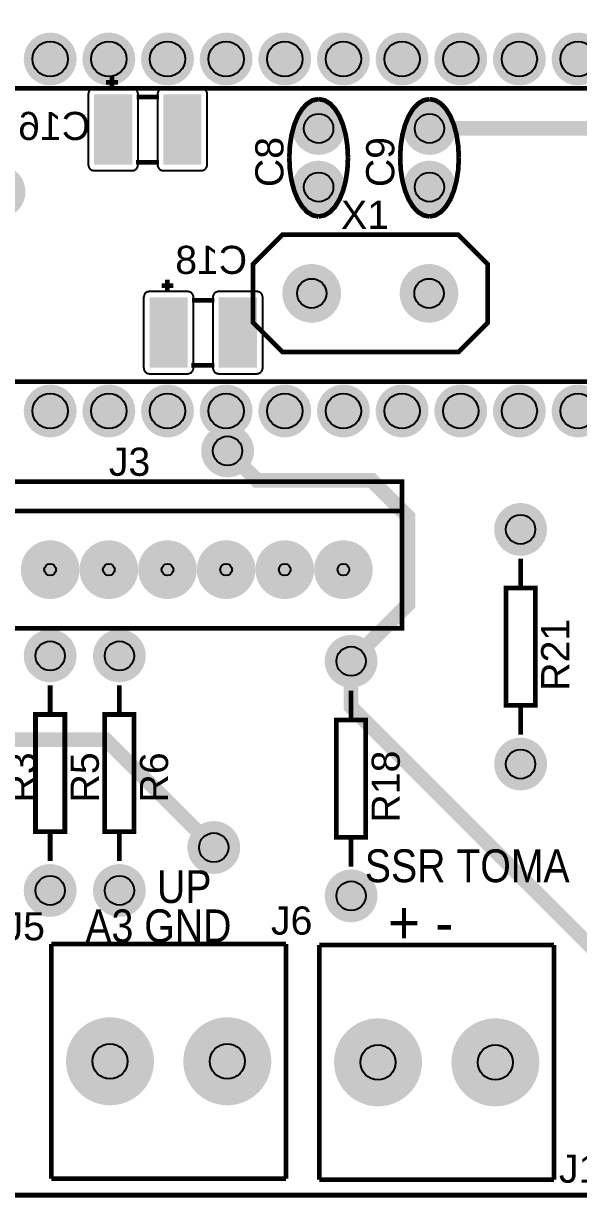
# Model space of a CAD drawing. Header units: inches. Extents: x -3.05 to 3.04, y -2.64 to 2.64.
# Drawn here: x -0.422 to 0.524, y -2.643 to -0.641 of the extents above; entities that cross this region are included whole.
import ezdxf

# ---------------------------------------------------------------- set-up
doc = ezdxf.new("R2010")
doc.units = ezdxf.units.IN
doc.layers.get('0').update_dxf_attribs({"linetype": 'CONTINUOUS'})

# ---------------------------------------------------------------- blocks, each defined once
blk = doc.blocks.new('RPAD')
blk.add_trace([(-0.5, -0.5), (-0.5, 0.5), (0.5, -0.5), (0.5, 0.5)])
blk = doc.blocks.new('EPAD')
at = {"const_width": 0.5}
blk.add_lwpolyline([(-0.25, 0, 1), (0.25, 0, 1)], format="xyb", close=True, dxfattribs=at)

msp = doc.modelspace()

# ---------------------------------------------------------------- linework, layer by layer
for points, const_width in [([(-2.883827, -2.638811), (3.031205, -2.638811), (3.031205, 2.638811), (-2.883827, 2.638811), (-2.883827, -2.638811)], 0.008), ([(-2.883827, -2.638811), (3.031205, -2.638811), (3.031205, 2.638811), (-2.883827, 2.638811), (-2.883827, -2.638811)], 0.008), ([(-2.883827, -2.638811), (3.031205, -2.638811), (3.031205, 2.638811), (-2.883827, 2.638811), (-2.883827, -2.638811)], 0.008), ([(1.271078, -0.53193), (0.982765, -0.820244), (0.269717, -0.820244)], 0.025), ([(-0.261543, -0.741819), (-0.281543, -0.741819)], 0.008), ([(-0.261543, -0.741819), (-0.281543, -0.741819)], 0.008), ([(-0.261543, -0.741819), (-0.281543, -0.741819)], 0.008), ([(-0.271543, -0.751819), (-0.271543, -0.731819)], 0.008), ([(-0.271543, -0.751819), (-0.271543, -0.731819)], 0.008), ([(-0.271543, -0.751819), (-0.271543, -0.731819)], 0.008), ([(-1.126953, -0.751842), (0.873047, -0.751842)], 0.008), ([(-1.126953, -0.751842), (0.873047, -0.751842)], 0.008), ([(-1.126953, -0.751842), (0.873047, -0.751842)], 0.008), ([(-0.191543, -0.766819), (-0.229543, -0.766819)], 0.008), ([(-0.191543, -0.766819), (-0.229543, -0.766819)], 0.008), ([(-0.191543, -0.766819), (-0.229543, -0.766819)], 0.008), ([(0.08074, -0.770244), (0.070553, -0.772244), (0.061115, -0.777994), (0.052615, -0.787119), (0.04524, -0.799244), (0.039178, -0.813994), (0.034615, -0.830994), (0.03174, -0.849869), (0.03074, -0.870244)], 0.008), ([(0.08074, -0.770244), (0.070553, -0.772244), (0.061115, -0.777994), (0.052615, -0.787119), (0.04524, -0.799244), (0.039178, -0.813994), (0.034615, -0.830994), (0.03174, -0.849869), (0.03074, -0.870244)], 0.008), ([(0.08074, -0.770244), (0.070553, -0.772244), (0.061115, -0.777994), (0.052615, -0.787119), (0.04524, -0.799244), (0.039178, -0.813994), (0.034615, -0.830994), (0.03174, -0.849869), (0.03074, -0.870244)], 0.008), ([(0.08074, -0.770244), (0.090928, -0.772244), (0.100365, -0.777994), (0.108865, -0.787119), (0.11624, -0.799244), (0.122303, -0.813994), (0.126865, -0.830994), (0.12974, -0.849869), (0.13074, -0.870244)], 0.008), ([(0.08074, -0.770244), (0.090928, -0.772244), (0.100365, -0.777994), (0.108865, -0.787119), (0.11624, -0.799244), (0.122303, -0.813994), (0.126865, -0.830994), (0.12974, -0.849869), (0.13074, -0.870244)], 0.008), ([(0.08074, -0.770244), (0.090928, -0.772244), (0.100365, -0.777994), (0.108865, -0.787119), (0.11624, -0.799244), (0.122303, -0.813994), (0.126865, -0.830994), (0.12974, -0.849869), (0.13074, -0.870244)], 0.008), ([(0.269717, -0.770244), (0.259529, -0.772244), (0.250091, -0.777994), (0.241591, -0.787119), (0.234217, -0.799244), (0.228154, -0.813994), (0.223591, -0.830994), (0.220717, -0.849869), (0.219717, -0.870244)], 0.008), ([(0.269717, -0.770244), (0.259529, -0.772244), (0.250091, -0.777994), (0.241591, -0.787119), (0.234217, -0.799244), (0.228154, -0.813994), (0.223591, -0.830994), (0.220717, -0.849869), (0.219717, -0.870244)], 0.008), ([(0.269717, -0.770244), (0.259529, -0.772244), (0.250091, -0.777994), (0.241591, -0.787119), (0.234217, -0.799244), (0.228154, -0.813994), (0.223591, -0.830994), (0.220717, -0.849869), (0.219717, -0.870244)], 0.008), ([(0.269717, -0.770244), (0.279904, -0.772244), (0.289342, -0.777994), (0.297842, -0.787119), (0.305217, -0.799244), (0.311279, -0.813994), (0.315842, -0.830994), (0.318717, -0.849869), (0.319717, -0.870244)], 0.008), ([(0.269717, -0.770244), (0.279904, -0.772244), (0.289342, -0.777994), (0.297842, -0.787119), (0.305217, -0.799244), (0.311279, -0.813994), (0.315842, -0.830994), (0.318717, -0.849869), (0.319717, -0.870244)], 0.008), ([(0.269717, -0.770244), (0.279904, -0.772244), (0.289342, -0.777994), (0.297842, -0.787119), (0.305217, -0.799244), (0.311279, -0.813994), (0.315842, -0.830994), (0.318717, -0.849869), (0.319717, -0.870244)], 0.008), ([(-0.191543, -0.877819), (-0.230543, -0.877819)], 0.008), ([(-0.191543, -0.877819), (-0.230543, -0.877819)], 0.008), ([(-0.191543, -0.877819), (-0.230543, -0.877819)], 0.008), ([(0.08074, -0.970244), (0.070553, -0.968244), (0.061115, -0.962494), (0.052615, -0.953369), (0.04524, -0.941244), (0.039178, -0.926494), (0.034615, -0.909494), (0.03174, -0.890619), (0.03074, -0.870244)], 0.008), ([(0.08074, -0.970244), (0.070553, -0.968244), (0.061115, -0.962494), (0.052615, -0.953369), (0.04524, -0.941244), (0.039178, -0.926494), (0.034615, -0.909494), (0.03174, -0.890619), (0.03074, -0.870244)], 0.008), ([(0.08074, -0.970244), (0.070553, -0.968244), (0.061115, -0.962494), (0.052615, -0.953369), (0.04524, -0.941244), (0.039178, -0.926494), (0.034615, -0.909494), (0.03174, -0.890619), (0.03074, -0.870244)], 0.008), ([(0.08074, -0.970244), (0.090928, -0.968244), (0.100365, -0.962494), (0.108865, -0.953369), (0.11624, -0.941244), (0.122303, -0.926494), (0.126865, -0.909494), (0.12974, -0.890619), (0.13074, -0.870244)], 0.008), ([(0.08074, -0.970244), (0.090928, -0.968244), (0.100365, -0.962494), (0.108865, -0.953369), (0.11624, -0.941244), (0.122303, -0.926494), (0.126865, -0.909494), (0.12974, -0.890619), (0.13074, -0.870244)], 0.008), ([(0.08074, -0.970244), (0.090928, -0.968244), (0.100365, -0.962494), (0.108865, -0.953369), (0.11624, -0.941244), (0.122303, -0.926494), (0.126865, -0.909494), (0.12974, -0.890619), (0.13074, -0.870244)], 0.008), ([(0.269717, -0.970244), (0.259529, -0.968244), (0.250091, -0.962494), (0.241591, -0.953369), (0.234217, -0.941244), (0.228154, -0.926494), (0.223591, -0.909494), (0.220717, -0.890619), (0.219717, -0.870244)], 0.008), ([(0.269717, -0.970244), (0.259529, -0.968244), (0.250091, -0.962494), (0.241591, -0.953369), (0.234217, -0.941244), (0.228154, -0.926494), (0.223591, -0.909494), (0.220717, -0.890619), (0.219717, -0.870244)], 0.008), ([(0.269717, -0.970244), (0.259529, -0.968244), (0.250091, -0.962494), (0.241591, -0.953369), (0.234217, -0.941244), (0.228154, -0.926494), (0.223591, -0.909494), (0.220717, -0.890619), (0.219717, -0.870244)], 0.008), ([(0.269717, -0.970244), (0.279904, -0.968244), (0.289342, -0.962494), (0.297842, -0.953369), (0.305217, -0.941244), (0.311279, -0.926494), (0.315842, -0.909494), (0.318717, -0.890619), (0.319717, -0.870244)], 0.008), ([(0.269717, -0.970244), (0.279904, -0.968244), (0.289342, -0.962494), (0.297842, -0.953369), (0.305217, -0.941244), (0.311279, -0.926494), (0.315842, -0.909494), (0.318717, -0.890619), (0.319717, -0.870244)], 0.008), ([(0.269717, -0.970244), (0.279904, -0.968244), (0.289342, -0.962494), (0.297842, -0.953369), (0.305217, -0.941244), (0.311279, -0.926494), (0.315842, -0.909494), (0.318717, -0.890619), (0.319717, -0.870244)], 0.008), ([(0.018929, -1.001346), (0.318929, -1.001346), (0.368929, -1.051346), (0.368929, -1.151346), (0.318929, -1.201346), (0.018929, -1.201346), (-0.031071, -1.151346), (-0.031071, -1.051346), (0.018929, -1.001346)], 0.008), ([(0.018929, -1.001346), (0.318929, -1.001346), (0.368929, -1.051346), (0.368929, -1.151346), (0.318929, -1.201346), (0.018929, -1.201346), (-0.031071, -1.151346), (-0.031071, -1.051346), (0.018929, -1.001346)], 0.008), ([(0.018929, -1.001346), (0.318929, -1.001346), (0.368929, -1.051346), (0.368929, -1.151346), (0.318929, -1.201346), (0.018929, -1.201346), (-0.031071, -1.151346), (-0.031071, -1.051346), (0.018929, -1.001346)], 0.008), ([(-0.177055, -1.098275), (-0.177055, -1.078275)], 0.008), ([(-0.177055, -1.098275), (-0.177055, -1.078275)], 0.008), ([(-0.177055, -1.098275), (-0.177055, -1.078275)], 0.008), ([(-0.167055, -1.088275), (-0.187055, -1.088275)], 0.008), ([(-0.167055, -1.088275), (-0.187055, -1.088275)], 0.008), ([(-0.167055, -1.088275), (-0.187055, -1.088275)], 0.008), ([(-0.097055, -1.113275), (-0.135055, -1.113275)], 0.008), ([(-0.097055, -1.113275), (-0.135055, -1.113275)], 0.008), ([(-0.097055, -1.113275), (-0.135055, -1.113275)], 0.008), ([(-0.097055, -1.224275), (-0.136055, -1.224275)], 0.008), ([(-0.097055, -1.224275), (-0.136055, -1.224275)], 0.008), ([(-0.097055, -1.224275), (-0.136055, -1.224275)], 0.008), ([(-1.126953, -1.251842), (0.873047, -1.251842)], 0.008), ([(-1.126953, -1.251842), (0.873047, -1.251842)], 0.008), ([(-1.126953, -1.251842), (0.873047, -1.251842)], 0.008), ([(-0.074481, -1.369933), (-0.024171, -1.420244), (0.171291, -1.420244), (0.232902, -1.481854), (0.232902, -1.631736), (0.13611, -1.728527)], 0.025), ([(-0.676953, -1.672401), (0.223047, -1.672401), (0.223047, -1.422401), (-0.676953, -1.422401), (-0.676953, -1.672401)], 0.008), ([(-0.676953, -1.672401), (0.223047, -1.672401), (0.223047, -1.422401), (-0.676953, -1.422401), (-0.676953, -1.672401)], 0.008), ([(-0.676953, -1.672401), (0.223047, -1.672401), (0.223047, -1.422401), (-0.676953, -1.422401), (-0.676953, -1.672401)], 0.008), ([(-0.737457, -1.436279), (-0.737457, -1.728226), (-0.603325, -1.862357), (-0.28177, -1.862357), (-0.098025, -2.046103)], 0.025), ([(-0.676953, -1.472401), (0.223047, -1.472401)], 0.008), ([(-0.676953, -1.472401), (0.223047, -1.472401)], 0.008), ([(-0.676953, -1.472401), (0.223047, -1.472401)], 0.008), ([(0.425047, -1.553842), (0.425047, -1.603842)], 0.008), ([(0.425047, -1.553842), (0.425047, -1.603842)], 0.008), ([(0.425047, -1.553842), (0.425047, -1.603842)], 0.008), ([(0.400047, -1.803842), (0.450047, -1.803842), (0.450047, -1.603842), (0.400047, -1.603842), (0.400047, -1.803842)], 0.008), ([(0.400047, -1.803842), (0.450047, -1.803842), (0.450047, -1.603842), (0.400047, -1.603842), (0.400047, -1.803842)], 0.008), ([(0.400047, -1.803842), (0.450047, -1.803842), (0.450047, -1.603842), (0.400047, -1.603842), (0.400047, -1.803842)], 0.008), ([(0.628047, -2.364842), (0.628047, -2.298259), (0.13611, -1.806322), (0.13611, -1.728527)], 0.025), ([(-0.376953, -1.769342), (-0.376953, -1.819342)], 0.008), ([(-0.376953, -1.769342), (-0.376953, -1.819342)], 0.008), ([(-0.376953, -1.769342), (-0.376953, -1.819342)], 0.008), ([(-0.258953, -1.769342), (-0.258953, -1.819342)], 0.008), ([(-0.258953, -1.769342), (-0.258953, -1.819342)], 0.008), ([(-0.258953, -1.769342), (-0.258953, -1.819342)], 0.008), ([(0.13611, -1.778527), (0.13611, -1.828527)], 0.008), ([(0.13611, -1.778527), (0.13611, -1.828527)], 0.008), ([(0.13611, -1.778527), (0.13611, -1.828527)], 0.008), ([(0.425047, -1.803842), (0.425047, -1.853842)], 0.008), ([(0.425047, -1.803842), (0.425047, -1.853842)], 0.008), ([(0.425047, -1.803842), (0.425047, -1.853842)], 0.008), ([(-0.401953, -2.019342), (-0.351953, -2.019342), (-0.351953, -1.819342), (-0.401953, -1.819342), (-0.401953, -2.019342)], 0.008), ([(-0.401953, -2.019342), (-0.351953, -2.019342), (-0.351953, -1.819342), (-0.401953, -1.819342), (-0.401953, -2.019342)], 0.008), ([(-0.401953, -2.019342), (-0.351953, -2.019342), (-0.351953, -1.819342), (-0.401953, -1.819342), (-0.401953, -2.019342)], 0.008), ([(-0.283953, -2.019342), (-0.233953, -2.019342), (-0.233953, -1.819342), (-0.283953, -1.819342), (-0.283953, -2.019342)], 0.008), ([(-0.283953, -2.019342), (-0.233953, -2.019342), (-0.233953, -1.819342), (-0.283953, -1.819342), (-0.283953, -2.019342)], 0.008), ([(-0.283953, -2.019342), (-0.233953, -2.019342), (-0.233953, -1.819342), (-0.283953, -1.819342), (-0.283953, -2.019342)], 0.008), ([(0.11111, -2.028527), (0.16111, -2.028527), (0.16111, -1.828527), (0.11111, -1.828527), (0.11111, -2.028527)], 0.008), ([(0.11111, -2.028527), (0.16111, -2.028527), (0.16111, -1.828527), (0.11111, -1.828527), (0.11111, -2.028527)], 0.008), ([(0.11111, -2.028527), (0.16111, -2.028527), (0.16111, -1.828527), (0.11111, -1.828527), (0.11111, -2.028527)], 0.008), ([(-0.376953, -2.019342), (-0.376953, -2.069342)], 0.008), ([(-0.376953, -2.019342), (-0.376953, -2.069342)], 0.008), ([(-0.376953, -2.019342), (-0.376953, -2.069342)], 0.008), ([(-0.258953, -2.019342), (-0.258953, -2.069342)], 0.008), ([(-0.258953, -2.019342), (-0.258953, -2.069342)], 0.008), ([(-0.258953, -2.019342), (-0.258953, -2.069342)], 0.008), ([(0.13611, -2.028527), (0.13611, -2.078527)], 0.008), ([(0.13611, -2.028527), (0.13611, -2.078527)], 0.008), ([(0.13611, -2.028527), (0.13611, -2.078527)], 0.008), ([(-0.374953, -2.210559), (-0.374953, -2.610559)], 0.008), ([(-0.374953, -2.210559), (0.025047, -2.210559)], 0.008), ([(-0.374953, -2.210559), (-0.374953, -2.610559)], 0.008), ([(-0.374953, -2.210559), (0.025047, -2.210559)], 0.008), ([(-0.374953, -2.210559), (-0.374953, -2.610559)], 0.008), ([(-0.374953, -2.210559), (0.025047, -2.210559)], 0.008), ([(0.025047, -2.210559), (0.025047, -2.610559)], 0.008), ([(0.025047, -2.210559), (0.025047, -2.610559)], 0.008), ([(0.025047, -2.210559), (0.025047, -2.610559)], 0.008), ([(0.082047, -2.212369), (0.082047, -2.612369)], 0.008), ([(0.082047, -2.212369), (0.482047, -2.212369)], 0.008), ([(0.082047, -2.212369), (0.082047, -2.612369)], 0.008), ([(0.082047, -2.212369), (0.482047, -2.212369)], 0.008), ([(0.082047, -2.212369), (0.082047, -2.612369)], 0.008), ([(0.082047, -2.212369), (0.482047, -2.212369)], 0.008), ([(0.482047, -2.212369), (0.482047, -2.612369)], 0.008), ([(0.482047, -2.212369), (0.482047, -2.612369)], 0.008), ([(0.482047, -2.212369), (0.482047, -2.612369)], 0.008), ([(-0.374953, -2.610559), (0.025047, -2.610559)], 0.008), ([(-0.374953, -2.610559), (0.025047, -2.610559)], 0.008), ([(-0.374953, -2.610559), (0.025047, -2.610559)], 0.008), ([(0.082047, -2.612369), (0.482047, -2.612369)], 0.008), ([(0.082047, -2.612369), (0.482047, -2.612369)], 0.008), ([(0.082047, -2.612369), (0.482047, -2.612369)], 0.008)]:
    msp.add_lwpolyline(points, dxfattribs=dict(const_width=const_width))
for points in [[(-0.237043, -0.751819), (-0.302043, -0.751819), (-0.303083, -0.751869), (-0.304088, -0.752017), (-0.305055, -0.752259), (-0.305979, -0.75259), (-0.306855, -0.753005), (-0.307679, -0.7535), (-0.308447, -0.754069), (-0.309153, -0.754709), (-0.309793, -0.755415), (-0.310362, -0.756183), (-0.310857, -0.757007), (-0.311272, -0.757883), (-0.311602, -0.758807), (-0.311844, -0.759774), (-0.311993, -0.760779), (-0.312043, -0.761819), (-0.312043, -0.881819), (-0.311993, -0.882858), (-0.311844, -0.883863), (-0.311602, -0.88483), (-0.311272, -0.885754), (-0.310857, -0.88663), (-0.310362, -0.887454), (-0.309793, -0.888222), (-0.309153, -0.888928), (-0.308447, -0.889568), (-0.307679, -0.890137), (-0.306855, -0.890632), (-0.305979, -0.891047), (-0.305055, -0.891378), (-0.304088, -0.89162), (-0.303083, -0.891768), (-0.302043, -0.891819), (-0.237043, -0.891819), (-0.236004, -0.891768), (-0.234999, -0.89162), (-0.234032, -0.891378), (-0.233108, -0.891047), (-0.232231, -0.890632), (-0.231407, -0.890137), (-0.23064, -0.889568), (-0.229934, -0.888928), (-0.229294, -0.888222), (-0.228724, -0.887454), (-0.22823, -0.88663), (-0.227815, -0.885754), (-0.227484, -0.88483), (-0.227242, -0.883863), (-0.227094, -0.882858), (-0.227043, -0.881819), (-0.227043, -0.761819), (-0.227094, -0.760779), (-0.227242, -0.759774), (-0.227484, -0.758807), (-0.227815, -0.757883), (-0.22823, -0.757007), (-0.228724, -0.756183), (-0.229294, -0.755415), (-0.229934, -0.754709), (-0.23064, -0.754069), (-0.231407, -0.7535), (-0.232231, -0.753005), (-0.233108, -0.75259), (-0.234032, -0.752259), (-0.234999, -0.752017), (-0.236004, -0.751869), (-0.237043, -0.751819)], [(-0.119043, -0.751819), (-0.184043, -0.751819), (-0.185083, -0.751869), (-0.186088, -0.752017), (-0.187055, -0.752259), (-0.187979, -0.75259), (-0.188855, -0.753005), (-0.189679, -0.7535), (-0.190447, -0.754069), (-0.191153, -0.754709), (-0.191793, -0.755415), (-0.192362, -0.756183), (-0.192857, -0.757007), (-0.193272, -0.757883), (-0.193602, -0.758807), (-0.193844, -0.759774), (-0.193993, -0.760779), (-0.194043, -0.761819), (-0.194043, -0.881819), (-0.193993, -0.882858), (-0.193844, -0.883863), (-0.193602, -0.88483), (-0.193272, -0.885754), (-0.192857, -0.88663), (-0.192362, -0.887454), (-0.191793, -0.888222), (-0.191153, -0.888928), (-0.190447, -0.889568), (-0.189679, -0.890137), (-0.188855, -0.890632), (-0.187979, -0.891047), (-0.187055, -0.891378), (-0.186088, -0.89162), (-0.185083, -0.891768), (-0.184043, -0.891819), (-0.119043, -0.891819), (-0.118004, -0.891768), (-0.116999, -0.89162), (-0.116032, -0.891378), (-0.115108, -0.891047), (-0.114231, -0.890632), (-0.113407, -0.890137), (-0.11264, -0.889568), (-0.111934, -0.888928), (-0.111294, -0.888222), (-0.110724, -0.887454), (-0.11023, -0.88663), (-0.109815, -0.885754), (-0.109484, -0.88483), (-0.109242, -0.883863), (-0.109094, -0.882858), (-0.109043, -0.881819), (-0.109043, -0.761819), (-0.109094, -0.760779), (-0.109242, -0.759774), (-0.109484, -0.758807), (-0.109815, -0.757883), (-0.11023, -0.757007), (-0.110724, -0.756183), (-0.111294, -0.755415), (-0.111934, -0.754709), (-0.11264, -0.754069), (-0.113407, -0.7535), (-0.114231, -0.753005), (-0.115108, -0.75259), (-0.116032, -0.752259), (-0.116999, -0.752017), (-0.118004, -0.751869), (-0.119043, -0.751819)], [(-0.142555, -1.098275), (-0.207555, -1.098275), (-0.208594, -1.098326), (-0.2096, -1.098474), (-0.210567, -1.098716), (-0.211491, -1.099047), (-0.212367, -1.099461), (-0.213191, -1.099956), (-0.213959, -1.100526), (-0.214665, -1.101166), (-0.215305, -1.101872), (-0.215874, -1.102639), (-0.216369, -1.103463), (-0.216783, -1.10434), (-0.217114, -1.105264), (-0.217356, -1.106231), (-0.217505, -1.107236), (-0.217555, -1.108275), (-0.217555, -1.228275), (-0.217505, -1.229315), (-0.217356, -1.23032), (-0.217114, -1.231287), (-0.216783, -1.232211), (-0.216369, -1.233087), (-0.215874, -1.233911), (-0.215305, -1.234678), (-0.214665, -1.235385), (-0.213959, -1.236025), (-0.213191, -1.236594), (-0.212367, -1.237089), (-0.211491, -1.237504), (-0.210567, -1.237834), (-0.2096, -1.238076), (-0.208594, -1.238225), (-0.207555, -1.238275), (-0.142555, -1.238275), (-0.141516, -1.238225), (-0.140511, -1.238076), (-0.139544, -1.237834), (-0.13862, -1.237504), (-0.137743, -1.237089), (-0.136919, -1.236594), (-0.136152, -1.236025), (-0.135446, -1.235385), (-0.134806, -1.234678), (-0.134236, -1.233911), (-0.133742, -1.233087), (-0.133327, -1.232211), (-0.132996, -1.231287), (-0.132754, -1.23032), (-0.132606, -1.229315), (-0.132555, -1.228275), (-0.132555, -1.108275), (-0.132606, -1.107236), (-0.132754, -1.106231), (-0.132996, -1.105264), (-0.133327, -1.10434), (-0.133742, -1.103463), (-0.134236, -1.102639), (-0.134806, -1.101872), (-0.135446, -1.101166), (-0.136152, -1.100526), (-0.136919, -1.099956), (-0.137743, -1.099461), (-0.13862, -1.099047), (-0.139544, -1.098716), (-0.140511, -1.098474), (-0.141516, -1.098326), (-0.142555, -1.098275)], [(-0.024555, -1.098275), (-0.089555, -1.098275), (-0.090594, -1.098326), (-0.0916, -1.098474), (-0.092567, -1.098716), (-0.093491, -1.099047), (-0.094367, -1.099461), (-0.095191, -1.099956), (-0.095959, -1.100526), (-0.096665, -1.101166), (-0.097305, -1.101872), (-0.097874, -1.102639), (-0.098369, -1.103463), (-0.098783, -1.10434), (-0.099114, -1.105264), (-0.099356, -1.106231), (-0.099505, -1.107236), (-0.099555, -1.108275), (-0.099555, -1.228275), (-0.099505, -1.229315), (-0.099356, -1.23032), (-0.099114, -1.231287), (-0.098783, -1.232211), (-0.098369, -1.233087), (-0.097874, -1.233911), (-0.097305, -1.234678), (-0.096665, -1.235385), (-0.095959, -1.236025), (-0.095191, -1.236594), (-0.094367, -1.237089), (-0.093491, -1.237504), (-0.092567, -1.237834), (-0.0916, -1.238076), (-0.090594, -1.238225), (-0.089555, -1.238275), (-0.024555, -1.238275), (-0.023516, -1.238225), (-0.022511, -1.238076), (-0.021544, -1.237834), (-0.02062, -1.237504), (-0.019743, -1.237089), (-0.018919, -1.236594), (-0.018152, -1.236025), (-0.017446, -1.235385), (-0.016806, -1.234678), (-0.016236, -1.233911), (-0.015742, -1.233087), (-0.015327, -1.232211), (-0.014996, -1.231287), (-0.014754, -1.23032), (-0.014606, -1.229315), (-0.014555, -1.228275), (-0.014555, -1.108275), (-0.014606, -1.107236), (-0.014754, -1.106231), (-0.014996, -1.105264), (-0.015327, -1.10434), (-0.015742, -1.103463), (-0.016236, -1.102639), (-0.016806, -1.101872), (-0.017446, -1.101166), (-0.018152, -1.100526), (-0.018919, -1.099956), (-0.019743, -1.099461), (-0.02062, -1.099047), (-0.021544, -1.098716), (-0.022511, -1.098474), (-0.023516, -1.098326), (-0.024555, -1.098275)]]:
    msp.add_lwpolyline(points, close=True)
for centre, radius in [((-0.376953, -0.701842), 0.03), ((-0.276953, -0.701842), 0.03), ((-0.176953, -0.701842), 0.03), ((-0.076953, -0.701842), 0.03), ((0.023047, -0.701842), 0.03), ((0.123047, -0.701842), 0.03), ((0.223047, -0.701842), 0.03), ((0.323047, -0.701842), 0.03), ((0.423047, -0.701842), 0.03), ((0.523047, -0.701842), 0.03), ((0.08074, -0.820244), 0.025), ((0.269717, -0.820244), 0.025), ((0.08074, -0.920244), 0.025), ((0.269717, -0.920244), 0.025), ((0.068929, -1.101346), 0.025), ((0.268929, -1.101346), 0.025), ((-0.376953, -1.301842), 0.03), ((-0.276953, -1.301842), 0.03), ((-0.176953, -1.301842), 0.03), ((-0.076953, -1.301842), 0.03), ((0.023047, -1.301842), 0.03), ((0.123047, -1.301842), 0.03), ((0.223047, -1.301842), 0.03), ((0.323047, -1.301842), 0.03), ((0.423047, -1.301842), 0.03), ((0.523047, -1.301842), 0.03), ((-0.074481, -1.369933), 0.025), ((0.425047, -1.503842), 0.025), ((-0.376953, -1.572401), 0.01), ((-0.276953, -1.572401), 0.01), ((-0.176953, -1.572401), 0.01), ((-0.076953, -1.572401), 0.01), ((0.023047, -1.572401), 0.01), ((0.123047, -1.572401), 0.01), ((-0.376953, -1.719342), 0.025), ((-0.258953, -1.719342), 0.025), ((0.13611, -1.728527), 0.025), ((0.425047, -1.903842), 0.025), ((-0.098025, -2.046103), 0.025), ((-0.376953, -2.119342), 0.025), ((-0.258953, -2.119342), 0.025), ((0.13611, -2.128527), 0.025), ((-0.274953, -2.410559), 0.03), ((-0.074953, -2.410559), 0.03), ((0.182047, -2.412369), 0.03), ((0.382047, -2.412369), 0.03)]:
    msp.add_circle(centre, radius)

# ---------------------------------------------------------------- block references
for name, p, xscale, yscale in [('EPAD', (-0.376953, -0.701842), 0.09, 0.09), ('EPAD', (-0.276953, -0.701842), 0.09, 0.09), ('EPAD', (-0.176953, -0.701842), 0.09, 0.09), ('EPAD', (-0.076953, -0.701842), 0.09, 0.09), ('EPAD', (0.023047, -0.701842), 0.09, 0.09), ('EPAD', (0.123047, -0.701842), 0.09, 0.09), ('EPAD', (0.223047, -0.701842), 0.09, 0.09), ('EPAD', (0.323047, -0.701842), 0.09, 0.09), ('EPAD', (0.423047, -0.701842), 0.09, 0.09), ('EPAD', (0.523047, -0.701842), 0.09, 0.09), ('EPAD', (-0.376953, -0.701842), 0.07, 0.07), ('EPAD', (-0.276953, -0.701842), 0.07, 0.07), ('EPAD', (-0.176953, -0.701842), 0.07, 0.07), ('EPAD', (-0.076953, -0.701842), 0.07, 0.07), ('EPAD', (0.023047, -0.701842), 0.07, 0.07), ('EPAD', (0.123047, -0.701842), 0.07, 0.07), ('EPAD', (0.223047, -0.701842), 0.07, 0.07), ('EPAD', (0.323047, -0.701842), 0.07, 0.07), ('EPAD', (0.423047, -0.701842), 0.07, 0.07), ('EPAD', (0.523047, -0.701842), 0.07, 0.07), ('RPAD', (-0.269543, -0.821819), 0.065, 0.12), ('RPAD', (-0.151543, -0.821819), 0.065, 0.12), ('EPAD', (0.08074, -0.820244), 0.09, 0.09), ('EPAD', (0.269717, -0.820244), 0.09, 0.09), ('EPAD', (0.08074, -0.820244), 0.07, 0.07), ('EPAD', (0.269717, -0.820244), 0.07, 0.07), ('EPAD', (0.08074, -0.920244), 0.09, 0.09), ('EPAD', (0.269717, -0.920244), 0.09, 0.09), ('EPAD', (-0.464142, -0.928118), 0.09, 0.09), ('EPAD', (0.08074, -0.920244), 0.07, 0.07), ('EPAD', (0.269717, -0.920244), 0.07, 0.07), ('EPAD', (0.068929, -1.101346), 0.1, 0.1), ('EPAD', (0.268929, -1.101346), 0.1, 0.1), ('EPAD', (0.068929, -1.101346), 0.08, 0.08), ('EPAD', (0.268929, -1.101346), 0.08, 0.08), ('RPAD', (-0.175055, -1.168275), 0.065, 0.12), ('RPAD', (-0.057055, -1.168275), 0.065, 0.12), ('EPAD', (-0.376953, -1.301842), 0.09, 0.09), ('EPAD', (-0.276953, -1.301842), 0.09, 0.09), ('EPAD', (-0.176953, -1.301842), 0.09, 0.09), ('EPAD', (-0.076953, -1.301842), 0.09, 0.09), ('EPAD', (0.023047, -1.301842), 0.09, 0.09), ('EPAD', (0.123047, -1.301842), 0.09, 0.09), ('EPAD', (0.223047, -1.301842), 0.09, 0.09), ('EPAD', (0.323047, -1.301842), 0.09, 0.09), ('EPAD', (0.423047, -1.301842), 0.09, 0.09), ('EPAD', (0.523047, -1.301842), 0.09, 0.09), ('EPAD', (-0.376953, -1.301842), 0.07, 0.07), ('EPAD', (-0.276953, -1.301842), 0.07, 0.07), ('EPAD', (-0.176953, -1.301842), 0.07, 0.07), ('EPAD', (-0.076953, -1.301842), 0.07, 0.07), ('EPAD', (0.023047, -1.301842), 0.07, 0.07), ('EPAD', (0.123047, -1.301842), 0.07, 0.07), ('EPAD', (0.223047, -1.301842), 0.07, 0.07), ('EPAD', (0.323047, -1.301842), 0.07, 0.07), ('EPAD', (0.423047, -1.301842), 0.07, 0.07), ('EPAD', (0.523047, -1.301842), 0.07, 0.07), ('EPAD', (-0.074481, -1.369933), 0.09, 0.09), ('EPAD', (-0.074481, -1.369933), 0.07, 0.07), ('EPAD', (0.425047, -1.503842), 0.09, 0.09), ('EPAD', (0.425047, -1.503842), 0.07, 0.07), ('EPAD', (-0.376953, -1.572401), 0.1, 0.1), ('EPAD', (-0.376953, -1.572401), 0.08, 0.08), ('EPAD', (-0.276953, -1.572401), 0.1, 0.1), ('EPAD', (-0.276953, -1.572401), 0.08, 0.08), ('EPAD', (-0.176953, -1.572401), 0.1, 0.1), ('EPAD', (-0.176953, -1.572401), 0.08, 0.08), ('EPAD', (-0.076953, -1.572401), 0.1, 0.1), ('EPAD', (-0.076953, -1.572401), 0.08, 0.08), ('EPAD', (0.023047, -1.572401), 0.1, 0.1), ('EPAD', (0.023047, -1.572401), 0.08, 0.08), ('EPAD', (0.123047, -1.572401), 0.1, 0.1), ('EPAD', (0.123047, -1.572401), 0.08, 0.08), ('EPAD', (-0.376953, -1.719342), 0.09, 0.09), ('EPAD', (-0.258953, -1.719342), 0.09, 0.09), ('EPAD', (-0.376953, -1.719342), 0.07, 0.07), ('EPAD', (-0.258953, -1.719342), 0.07, 0.07), ('EPAD', (0.13611, -1.728527), 0.09, 0.09), ('EPAD', (0.13611, -1.728527), 0.07, 0.07), ('EPAD', (0.425047, -1.903842), 0.09, 0.09), ('EPAD', (0.425047, -1.903842), 0.07, 0.07), ('EPAD', (-0.098025, -2.046103), 0.09, 0.09), ('EPAD', (-0.098025, -2.046103), 0.07, 0.07), ('EPAD', (-0.376953, -2.119342), 0.09, 0.09), ('EPAD', (-0.258953, -2.119342), 0.09, 0.09), ('EPAD', (-0.376953, -2.119342), 0.07, 0.07), ('EPAD', (-0.258953, -2.119342), 0.07, 0.07), ('EPAD', (0.13611, -2.128527), 0.09, 0.09), ('EPAD', (0.13611, -2.128527), 0.07, 0.07), ('EPAD', (-0.274953, -2.410559), 0.15, 0.15), ('EPAD', (-0.074953, -2.410559), 0.15, 0.15), ('EPAD', (0.182047, -2.412369), 0.15, 0.15), ('EPAD', (0.382047, -2.412369), 0.15, 0.15), ('EPAD', (-0.274953, -2.410559), 0.12, 0.12), ('EPAD', (-0.074953, -2.410559), 0.12, 0.12), ('EPAD', (0.182047, -2.412369), 0.12, 0.12), ('EPAD', (0.382047, -2.412369), 0.12, 0.12)]:
    msp.add_blockref(name, p, dxfattribs=dict(xscale=xscale, yscale=yscale))

# ---------------------------------------------------------------- texts
at = {"text_generation_flag": 2, "width": 1.041667}
for s, p in [('C16', (-0.308772, -0.839929)), ('C16', (-0.308772, -0.839929)), ('C16', (-0.308772, -0.839929)), ('C18', (-0.041055, -1.068275)), ('C18', (-0.041055, -1.068275)), ('C18', (-0.041055, -1.068275))]:
    msp.add_text(s, height=0.048, dxfattribs=at).set_placement(p)
at = {"width": 1.041667}
for s, p in [('C8', (0.02074, -0.920244)), ('C8', (0.02074, -0.920244)), ('C8', (0.02074, -0.920244)), ('C9', (0.209717, -0.920244)), ('C9', (0.209717, -0.920244)), ('C9', (0.209717, -0.920244)), ('R21', (0.508047, -1.778842)), ('R21', (0.508047, -1.778842)), ('R21', (0.508047, -1.778842)), ('R3', (-0.400953, -1.969342)), ('R3', (-0.400953, -1.969342)), ('R3', (-0.400953, -1.969342)), ('R5', (-0.293953, -1.969342)), ('R5', (-0.293953, -1.969342)), ('R5', (-0.293953, -1.969342)), ('R6', (-0.175953, -1.969342)), ('R6', (-0.175953, -1.969342)), ('R6', (-0.175953, -1.969342)), ('R18', (0.21911, -2.003527)), ('R18', (0.21911, -2.003527)), ('R18', (0.21911, -2.003527))]:
    msp.add_text(s, height=0.048, rotation=90, dxfattribs=at).set_placement(p)
for s, height, width, p in [('X1', 0.048, 1.041667, (0.118929, -0.991346)), ('X1', 0.048, 1.041667, (0.118929, -0.991346)), ('X1', 0.048, 1.041667, (0.118929, -0.991346)), ('J3', 0.048, 1.041667, (-0.276953, -1.412401)), ('J3', 0.048, 1.041667, (-0.276953, -1.412401)), ('J3', 0.048, 1.041667, (-0.276953, -1.412401)), ('SSR TOMA', 0.056, 0.892857, (0.15948, -2.105291)), ('SSR TOMA', 0.056, 0.892857, (0.15948, -2.105291)), ('SSR TOMA', 0.056, 0.892857, (0.15948, -2.105291)), ('UP', 0.056, 0.892857, (-0.19485, -2.140724)), ('UP', 0.056, 0.892857, (-0.19485, -2.140724)), ('UP', 0.056, 0.892857, (-0.19485, -2.140724)), ('J5', 0.048, 1.041667, (-0.45648, -2.204369)), ('J5', 0.048, 1.041667, (-0.45648, -2.204369)), ('J5', 0.048, 1.041667, (-0.45648, -2.204369)), ('A3 GND', 0.056, 0.892857, (-0.316898, -2.207653)), ('A3 GND', 0.056, 0.892857, (-0.316898, -2.207653)), ('A3 GND', 0.056, 0.892857, (-0.316898, -2.207653)), ('J6', 0.048, 1.041667, (-0.000543, -2.19459)), ('J6', 0.048, 1.041667, (-0.000543, -2.19459)), ('J6', 0.048, 1.041667, (-0.000543, -2.19459)), ('+ -', 0.072, 0.972222, (0.19885, -2.209905)), ('+ -', 0.072, 0.972222, (0.19885, -2.209905)), ('+ -', 0.072, 0.972222, (0.19885, -2.209905)), ('J10', 0.048, 1.041667, (0.490512, -2.617659)), ('J10', 0.048, 1.041667, (0.490512, -2.617659)), ('J10', 0.048, 1.041667, (0.490512, -2.617659))]:
    msp.add_text(s, height=height, dxfattribs=dict(width=width)).set_placement(p)

doc.saveas('drawing.dxf')
